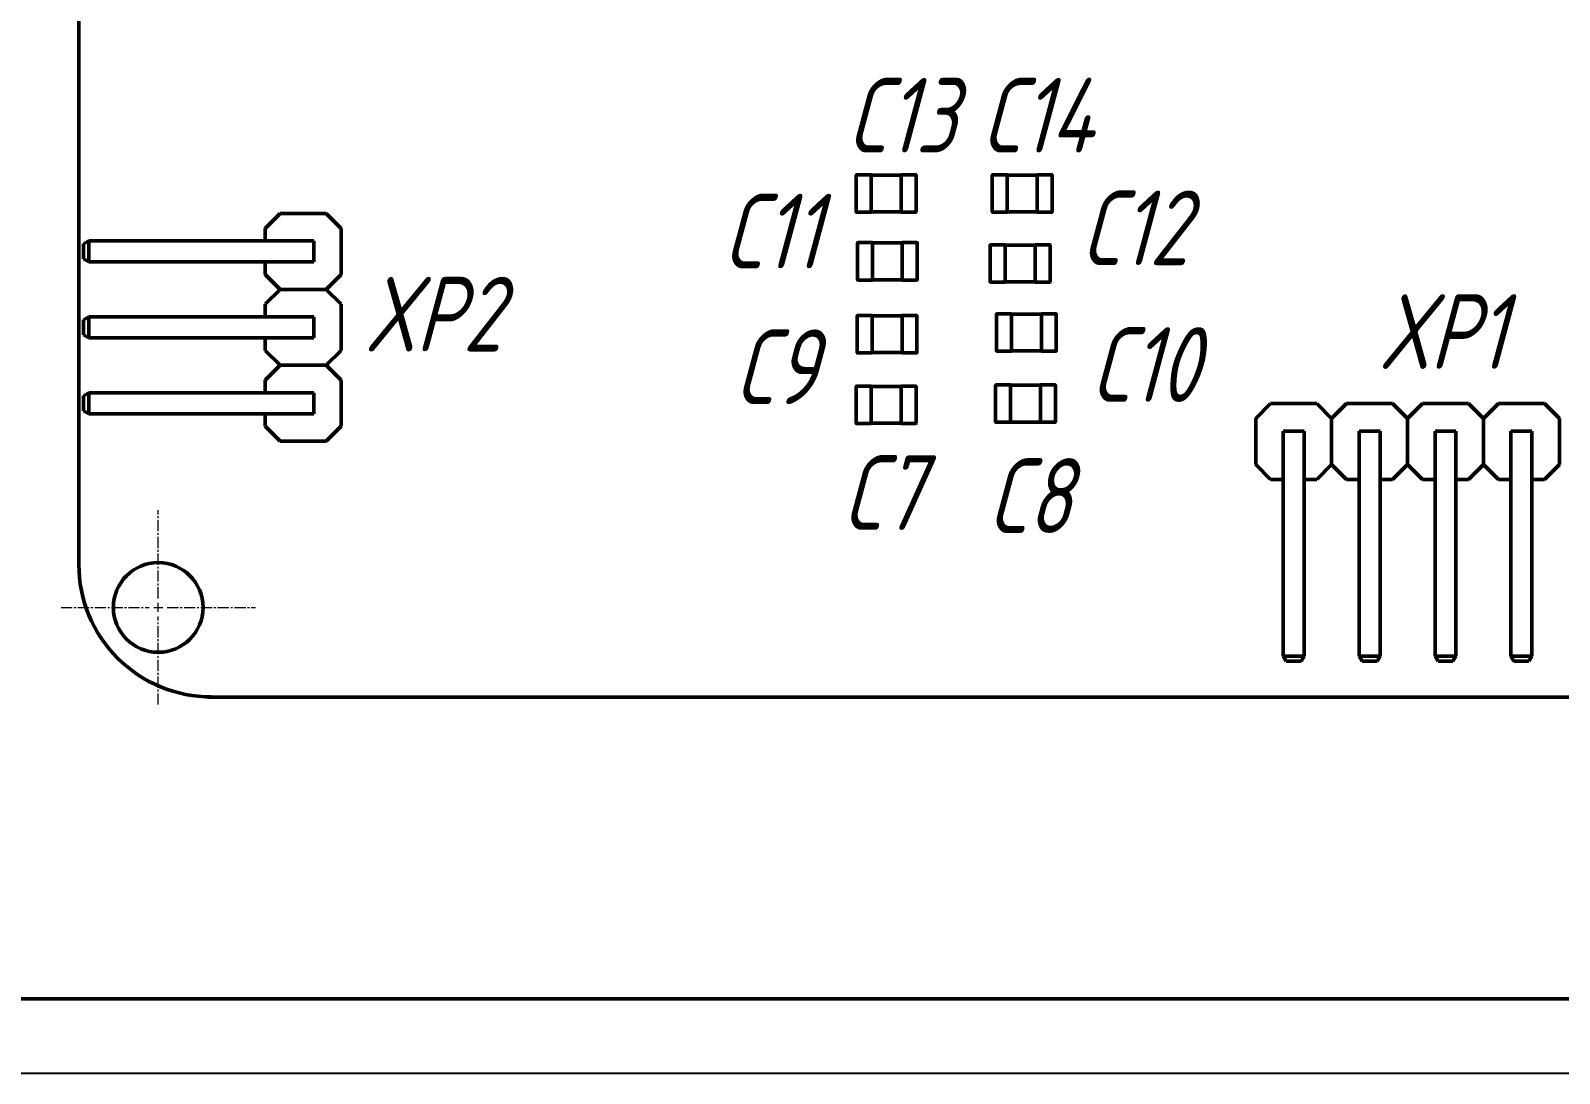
# Model space of a CAD drawing. Header units: millimetres. Extents: x -194 to 1085, y -28 to 392.
# Drawn here: x 592.7 to 695, y -28 to 41.7 of the extents above; entities that cross this region are included whole.
import ezdxf

# ---------------------------------------------------------------- set-up
doc = ezdxf.new("R2010")
doc.units = ezdxf.units.MM
doc.linetypes.add('CENTER2', pattern=[1.125, 0.75, -0.125, 0.125, -0.125])
doc.layers.add('FORM', color=5, linetype='Continuous')
for name, color, linetype, lineweight in [('Format', 7, 'Continuous', 50), ('Tonk', 7, 'Continuous', 15), ('Видимый контур (ГОСТ)', 7, 'Continuous', 50)]:
    doc.layers.add(name, color=color, linetype=linetype, lineweight=lineweight)
doc.styles.get("Standard").update_dxf_attribs({"font": '', "width": 0.8, "oblique": 15})
doc.styles.get('Standard').set_extended_font_data('GOST type B')

# ---------------------------------------------------------------- blocks, each defined once
blk = doc.blocks.new('*U66')
at = {"layer": 'Tonk', "color": 0, "linetype": 'CENTER2', "transparency": 16777216}
for p, q in [((0, 0.6), (0, 6.5)), ((-6.5, 0), (-0.6, 0)), ((0.6, 0), (6.5, 0)), ((0, -6.5), (0, -0.6))]:
    blk.add_line(p, q, dxfattribs=at)
at = {"layer": 'Tonk', "color": 0, "linetype": 'Continuous', "transparency": 16777216}
for p, q in [((-0.3, 0), (0.3, 0)), ((0, -0.3), (0, 0.3))]:
    blk.add_line(p, q, dxfattribs=at)

msp = doc.modelspace()

# ---------------------------------------------------------------- linework, layer by layer
at = {"layer": 'FORM', "color": 0, "ltscale": 0.01}
msp.add_lwpolyline([(490.94835, 391.95589), (1084.94835, 391.95589), (1084.94835, -28.04411), (490.94835, -28.04411)], close=True, dxfattribs=at)
at = {"layer": 'Format', "color": 0, "ltscale": 0.01}
msp.add_lwpolyline([(510.94835, -23.04411), (1079.94835, -23.04411), (1079.94835, 386.95589), (510.94835, 386.95589)], close=True, dxfattribs=at)
at = {"layer": 'Видимый контур (ГОСТ)'}
for p, q in [((595.94784, 95.23298), (595.93784, 6.00298)), ((647.94784, 32.05918), (647.94784, 29.59918)), ((648.94784, 32.07918), (647.96784, 32.07918)), ((648.94784, 32.07918), (648.94784, 32.05918)), ((650.94784, 32.05918), (648.94784, 32.05918)), ((648.94784, 32.05918), (648.94784, 29.59918)), ((650.94784, 32.07918), (651.92784, 32.07918)), ((650.94784, 32.07918), (650.94784, 32.05918)), ((650.94784, 32.05918), (650.94784, 29.59918)), ((651.94784, 32.05918), (651.94784, 29.59918)), ((657.04784, 32.05918), (657.04784, 29.59918)), ((658.04784, 32.07918), (657.06784, 32.07918)), ((658.04784, 32.07918), (658.04784, 32.05918)), ((660.04784, 32.05918), (658.04784, 32.05918)), ((658.04784, 32.05918), (658.04784, 29.59918)), ((660.04784, 32.07918), (661.02784, 32.07918)), ((660.04784, 32.07918), (660.04784, 32.05918)), ((660.04784, 32.05918), (660.04784, 29.59918)), ((661.04784, 32.05918), (661.04784, 29.59918)), ((609.40784, 29.49301), (608.40784, 28.49301)), ((612.48784, 29.49301), (609.40784, 29.49301)), ((613.48784, 28.49301), (612.48784, 29.49301)), ((647.96784, 29.57918), (648.94784, 29.57918)), ((650.94784, 29.59918), (648.94784, 29.59918)), ((648.94784, 29.59918), (648.94784, 29.57918)), ((650.94784, 29.59918), (650.94784, 29.57918)), ((651.92784, 29.57918), (650.94784, 29.57918)), ((657.06784, 29.57918), (658.04784, 29.57918)), ((660.04784, 29.59918), (658.04784, 29.59918)), ((658.04784, 29.59918), (658.04784, 29.57918)), ((660.04784, 29.59918), (660.04784, 29.57918)), ((661.02784, 29.57918), (660.04784, 29.57918)), ((596.59425, 27.65301), (596.24784, 27.45301)), ((596.59425, 27.65301), (610.24784, 27.65301)), ((596.59425, 26.25301), (596.59425, 27.65301)), ((608.40784, 28.49301), (608.40784, 27.65301)), ((611.64784, 27.65301), (610.24784, 27.65301)), ((611.64784, 26.25301), (611.64784, 27.65301)), ((613.48784, 25.41301), (613.48784, 28.49301)), ((596.24784, 27.45301), (596.24784, 26.45301)), ((648.02784, 27.51917), (648.02784, 25.05917)), ((649.02784, 27.53917), (648.04784, 27.53917)), ((649.02784, 27.53917), (649.02784, 27.51917)), ((651.02784, 27.51917), (649.02784, 27.51917)), ((649.02784, 27.51917), (649.02784, 25.05917)), ((651.02784, 27.53917), (652.00784, 27.53917)), ((651.02784, 27.53917), (651.02784, 27.51917)), ((651.02784, 27.51917), (651.02784, 25.05917)), ((652.02784, 27.51917), (652.02784, 25.05917)), ((656.90784, 27.37918), (656.90784, 24.91918)), ((657.90784, 27.39918), (656.92784, 27.39918)), ((657.90784, 27.39918), (657.90784, 27.37918)), ((659.90784, 27.37918), (657.90784, 27.37918)), ((657.90784, 27.37918), (657.90784, 24.91918)), ((659.90784, 27.39918), (660.88784, 27.39918)), ((659.90784, 27.39918), (659.90784, 27.37918)), ((659.90784, 27.37918), (659.90784, 24.91918)), ((660.90784, 27.37918), (660.90784, 24.91918)), ((596.24784, 26.45301), (596.59425, 26.25301)), ((610.24784, 26.25301), (596.59425, 26.25301)), ((608.40784, 26.25301), (608.40784, 25.41301)), ((611.64784, 26.25301), (610.24784, 26.25301)), ((608.40784, 25.41301), (609.40784, 24.41301)), ((612.48784, 24.41301), (613.48784, 25.41301)), ((648.04784, 25.03917), (649.02784, 25.03917)), ((651.02784, 25.05917), (649.02784, 25.05917)), ((649.02784, 25.05917), (649.02784, 25.03917)), ((651.02784, 25.05917), (651.02784, 25.03917)), ((652.00784, 25.03917), (651.02784, 25.03917)), ((656.92784, 24.89918), (657.90784, 24.89918)), ((659.90784, 24.91918), (657.90784, 24.91918)), ((657.90784, 24.91918), (657.90784, 24.89918)), ((659.90784, 24.91918), (659.90784, 24.89918)), ((660.88784, 24.89918), (659.90784, 24.89918)), ((609.40784, 24.41301), (608.40784, 23.41301)), ((609.40784, 24.41301), (612.48784, 24.41301)), ((612.48784, 24.41301), (609.40784, 24.41301)), ((613.48784, 23.41301), (612.48784, 24.41301)), ((596.59425, 22.573), (596.24784, 22.373)), ((596.59425, 22.573), (610.24784, 22.57301)), ((596.59425, 21.173), (596.59425, 22.573)), ((608.40784, 23.41301), (608.40784, 22.57301)), ((611.64784, 22.57301), (610.24784, 22.57301)), ((611.64784, 21.17301), (611.64784, 22.57301)), ((613.48784, 20.33301), (613.48784, 23.41301)), ((648.00784, 22.63917), (648.00784, 20.17917)), ((649.00784, 22.65917), (648.02784, 22.65917)), ((649.00784, 22.65917), (649.00784, 22.63917)), ((651.00784, 22.63917), (649.00784, 22.63917)), ((649.00784, 22.63917), (649.00784, 20.17917)), ((651.00784, 22.65917), (651.98784, 22.65917)), ((651.00784, 22.65917), (651.00784, 22.63917)), ((651.00784, 22.63917), (651.00784, 20.17917)), ((652.00784, 22.63917), (652.00784, 20.17917)), ((657.32784, 22.76298), (657.32784, 20.30298)), ((658.32784, 22.78298), (657.34784, 22.78298)), ((658.32784, 22.78298), (658.32784, 22.76298)), ((660.32784, 22.76298), (658.32784, 22.76298)), ((658.32784, 22.76298), (658.32784, 20.30298)), ((660.32784, 22.78298), (661.30784, 22.78298)), ((660.32784, 22.78298), (660.32784, 22.76298)), ((660.32784, 22.76298), (660.32784, 20.30298)), ((661.32784, 22.76298), (661.32784, 20.30298)), ((596.24784, 22.373), (596.24784, 21.373)), ((596.24784, 21.373), (596.59425, 21.173)), ((610.24784, 21.17301), (596.59425, 21.173)), ((608.40784, 21.17301), (608.40784, 20.33301)), ((611.64784, 21.17301), (610.24784, 21.17301)), ((608.40784, 20.33301), (609.40784, 19.33301)), ((612.48784, 19.33301), (613.48784, 20.33301)), ((648.02784, 20.15917), (649.00784, 20.15917)), ((651.00784, 20.17917), (649.00784, 20.17917)), ((649.00784, 20.17917), (649.00784, 20.15917)), ((651.00784, 20.17917), (651.00784, 20.15917)), ((651.98784, 20.15917), (651.00784, 20.15917)), ((657.34784, 20.28298), (658.32784, 20.28298)), ((660.32784, 20.30298), (658.32784, 20.30298)), ((658.32784, 20.30298), (658.32784, 20.28298)), ((660.32784, 20.30298), (660.32784, 20.28298)), ((661.30784, 20.28298), (660.32784, 20.28298)), ((609.40784, 19.333), (608.40784, 18.333)), ((609.40784, 19.33301), (612.48784, 19.33301)), ((612.48784, 19.333), (609.40784, 19.333)), ((613.48784, 18.333), (612.48784, 19.333)), ((596.59425, 17.493), (596.24784, 17.293)), ((596.59425, 17.493), (610.24784, 17.493)), ((596.59425, 16.093), (596.59425, 17.493)), ((608.40784, 18.333), (608.40784, 17.493)), ((611.64784, 17.493), (610.24784, 17.493)), ((611.64784, 16.093), (611.64784, 17.493)), ((613.48784, 15.253), (613.48784, 18.333)), ((647.94784, 17.91917), (647.94784, 15.45917)), ((648.94784, 17.93917), (647.96784, 17.93917)), ((648.94784, 17.93917), (648.94784, 17.91917)), ((650.94784, 17.91917), (648.94784, 17.91917)), ((648.94784, 17.91917), (648.94784, 15.45917)), ((650.94784, 17.93917), (651.92784, 17.93917)), ((650.94784, 17.93917), (650.94784, 17.91917)), ((650.94784, 17.91917), (650.94784, 15.45917)), ((651.94784, 17.91917), (651.94784, 15.45917)), ((657.26784, 17.99917), (657.26784, 15.53917)), ((658.26784, 18.01917), (657.28784, 18.01917)), ((658.26784, 18.01917), (658.26784, 17.99917)), ((660.26784, 17.99917), (658.26784, 17.99917)), ((658.26784, 17.99917), (658.26784, 15.53917)), ((660.26784, 18.01917), (661.24784, 18.01917)), ((660.26784, 18.01917), (660.26784, 17.99917)), ((660.26784, 17.99917), (660.26784, 15.53917)), ((661.26784, 17.99917), (661.26784, 15.53917)), ((596.24784, 17.293), (596.24784, 16.293)), ((675.66776, 16.77299), (674.66776, 15.77299)), ((678.74776, 16.77299), (675.66776, 16.77299)), ((679.74776, 15.77299), (678.74776, 16.77299)), ((680.74776, 16.77299), (679.74776, 15.77299)), ((683.82776, 16.77299), (680.74776, 16.77299)), ((684.82776, 15.77299), (683.82776, 16.77299)), ((685.82777, 16.77299), (684.82777, 15.77299)), ((688.90777, 16.77299), (685.82777, 16.77299)), ((689.90777, 15.77299), (688.90777, 16.77299)), ((690.90775, 16.77299), (689.90775, 15.77299)), ((693.98775, 16.77299), (690.90775, 16.77299)), ((694.98775, 15.77299), (693.98775, 16.77299)), ((596.24784, 16.293), (596.59425, 16.093)), ((610.24784, 16.093), (596.59425, 16.093)), ((608.40784, 16.093), (608.40784, 15.253)), ((611.64784, 16.093), (610.24784, 16.093)), ((647.96784, 15.43917), (648.94784, 15.43917)), ((650.94784, 15.45917), (648.94784, 15.45917)), ((648.94784, 15.45917), (648.94784, 15.43917)), ((650.94784, 15.45917), (650.94784, 15.43917)), ((651.92784, 15.43917), (650.94784, 15.43917)), ((657.28784, 15.51917), (658.26784, 15.51917)), ((660.26784, 15.53917), (658.26784, 15.53917)), ((658.26784, 15.53917), (658.26784, 15.51917)), ((660.26784, 15.53917), (660.26784, 15.51917)), ((661.24784, 15.51917), (660.26784, 15.51917)), ((674.66776, 15.77299), (674.66776, 12.69299)), ((679.74776, 12.69299), (679.74776, 15.77299)), ((679.74776, 15.77299), (679.74776, 12.69299)), ((684.82776, 12.69299), (684.82776, 15.77299)), ((684.82777, 15.77299), (684.82777, 12.69299)), ((689.90775, 15.77299), (689.90775, 12.69299)), ((689.90777, 12.69299), (689.90777, 15.77299)), ((694.98775, 12.69299), (694.98775, 15.77299)), ((608.40784, 15.253), (609.40784, 14.253)), ((612.48784, 14.253), (613.48784, 15.253)), ((676.50776, 14.93299), (676.50776, 13.53299)), ((677.90776, 14.93299), (676.50776, 14.93299)), ((677.90776, 14.93299), (677.90776, 13.53299)), ((681.58776, 14.93299), (681.58776, 13.53299)), ((682.98776, 14.93299), (681.58776, 14.93299)), ((682.98776, 14.93299), (682.98776, 13.53299)), ((686.66777, 14.93299), (686.66777, 13.53299)), ((688.06777, 14.93299), (686.66777, 14.93299)), ((688.06777, 14.93299), (688.06777, 13.53299)), ((691.74775, 14.93299), (691.74775, 13.53299)), ((693.14775, 14.93299), (691.74775, 14.93299)), ((693.14775, 14.93299), (693.14775, 13.53299)), ((609.40784, 14.253), (612.48784, 14.253)), ((676.50776, -0.1206), (676.50776, 13.53299)), ((677.90776, 13.53299), (677.90776, -0.1206)), ((681.58776, -0.1206), (681.58776, 13.53299)), ((682.98776, 13.53299), (682.98776, -0.1206)), ((686.66777, -0.1206), (686.66777, 13.53299)), ((688.06777, 13.53299), (688.06777, -0.1206)), ((691.74775, -0.1206), (691.74775, 13.53299)), ((693.14775, 13.53299), (693.14775, -0.1206)), ((674.66776, 12.69299), (675.66776, 11.69299)), ((678.74776, 11.69299), (679.74776, 12.69299)), ((679.74776, 12.69299), (680.74776, 11.69299)), ((683.82776, 11.69299), (684.82776, 12.69299)), ((684.82777, 12.69299), (685.82777, 11.69299)), ((688.90777, 11.69299), (689.90777, 12.69299)), ((689.90775, 12.69299), (690.90775, 11.69299)), ((693.98775, 11.69299), (694.98775, 12.69299)), ((675.66776, 11.69299), (676.50776, 11.69299)), ((677.90776, 11.69299), (678.74776, 11.69299)), ((680.74776, 11.69299), (681.58776, 11.69299)), ((682.98776, 11.69299), (683.82776, 11.69299)), ((685.82777, 11.69299), (686.66777, 11.69299)), ((688.06777, 11.69299), (688.90777, 11.69299)), ((690.90775, 11.69299), (691.74775, 11.69299)), ((693.14775, 11.69299), (693.98775, 11.69299)), ((677.90776, -0.1206), (676.50776, -0.1206)), ((676.50776, -0.1206), (676.70776, -0.46701)), ((676.70776, -0.46701), (677.70776, -0.46701)), ((677.70776, -0.46701), (677.90776, -0.1206)), ((682.98776, -0.1206), (681.58776, -0.1206)), ((681.58776, -0.1206), (681.78776, -0.46701)), ((681.78776, -0.46701), (682.78776, -0.46701)), ((682.78776, -0.46701), (682.98776, -0.1206)), ((688.06777, -0.1206), (686.66777, -0.1206)), ((686.66777, -0.1206), (686.86777, -0.46701)), ((686.86777, -0.46701), (687.86777, -0.46701)), ((687.86777, -0.46701), (688.06777, -0.1206)), ((693.14775, -0.1206), (691.74775, -0.1206)), ((691.74775, -0.1206), (691.94775, -0.46701)), ((691.94775, -0.46701), (692.94775, -0.46701)), ((692.94775, -0.46701), (693.14775, -0.1206)), ((604.79784, -2.85502), (604.60784, -2.86701)), ((604.60784, -2.86701), (810.92784, -2.86701))]:
    msp.add_line(p, q, dxfattribs=at)
msp.add_circle((601.24784, 3.13298), 3, dxfattribs=at)
for centre, radius, start, end in [((647.96784, 32.05918), 0.02, 90.000005, 180.0000049), ((651.92784, 32.05918), 0.02, 0.000005, 90.000005), ((657.06784, 32.05918), 0.02, 90.000005, 180.000005), ((661.02784, 32.05918), 0.02, 0.000005, 90.000005), ((647.96784, 29.59918), 0.02, 180.0000049, 270.000005), ((651.92784, 29.59918), 0.02, 270.000005, 0.000005), ((657.06784, 29.59918), 0.02, 180.000005, 270.000005), ((661.02784, 29.59918), 0.02, 270.000005, 0.000005), ((648.04784, 27.51917), 0.02, 90.000005, 180.000005), ((652.00784, 27.51917), 0.02, 0.000005, 90.000005), ((656.92784, 27.37918), 0.02, 90.000005, 180.000005), ((660.88784, 27.37918), 0.02, 0.000005, 90.000005), ((610.94784, 26.95298), 0.7, 269.5096568, 269.5117852), ((610.94784, 26.95303), 0.70005, 270.488225, 270.4903532), ((648.04784, 25.05917), 0.02, 180.000005, 270.000005), ((652.00784, 25.05917), 0.02, 270.000005, 0.000005), ((656.92784, 24.91918), 0.02, 180.000005, 270.000005), ((660.88784, 24.91918), 0.02, 270.000005, 0.000005), ((648.02784, 22.63917), 0.02, 90.000005, 180.0000049), ((651.98784, 22.63917), 0.02, 0.000005, 90.000005), ((657.34784, 22.76298), 0.02, 90.000005, 180.000005), ((661.30784, 22.76298), 0.02, 0.000005, 90.000005), ((610.94784, 21.87296), 0.69998, 269.5274937, 269.5297029), ((610.94784, 21.87301), 0.70003, 270.4703072, 270.4725162), ((648.02784, 20.17917), 0.02, 180.0000049, 270.000005), ((651.98784, 20.17917), 0.02, 270.000005, 0.000005), ((657.34784, 20.30298), 0.02, 180.000005, 270.000005), ((661.30784, 20.30298), 0.02, 270.000005, 0.000005), ((647.96784, 17.91917), 0.02, 90.000005, 180.0000049), ((651.92784, 17.91917), 0.02, 0.000005, 90.000005), ((657.28784, 17.99917), 0.02, 90.000005, 180.000005), ((661.24784, 17.99917), 0.02, 0.000005, 90.000005), ((610.94784, 16.79299), 0.70001, 269.546031, 269.5483307), ((610.94784, 16.79295), 0.69997, 270.4516793, 270.4539791), ((647.96784, 15.45917), 0.02, 180.0000049, 270.000005), ((651.92784, 15.45917), 0.02, 270.000005, 0.000005), ((657.28784, 15.53917), 0.02, 180.000005, 270.000005), ((661.24784, 15.53917), 0.02, 270.000005, 0.000005), ((604.79433, 6.00147), 8.85649, 179.9902187, 270.0227093)]:
    msp.add_arc(centre, radius, start, end, dxfattribs=at)

# ---------------------------------------------------------------- block references
at = {"layer": 'Tonk', "linetype": 'CENTER2'}
msp.add_blockref('*U66', (601.24784, 3.13298), dxfattribs=at)

# ---------------------------------------------------------------- texts
at = {"layer": 'Tonk', "char_height": 5, "attachment_point": 1}
for s, insert in [('C13', (647.25232, 38.56347)), ('C14', (656.23455, 38.56347)), ('C11', (638.96, 30.8106)), ('C12', (662.89174, 31.02841)), ('XP2', (615.02294, 25.2544)), ('XP1', (682.86365, 24.09254)), ('C9', (639.71655, 21.73443)), ('C10', (663.54661, 21.8839)), ('C7', (646.93537, 13.31839)), ('C8', (656.65725, 13.10718))]:
    msp.add_mtext_dynamic_manual_height_columns(s, width=12.8256962, gutter_width=40, heights=[0], dxfattribs=dict(at, insert=insert))

doc.saveas('drawing.dxf')
